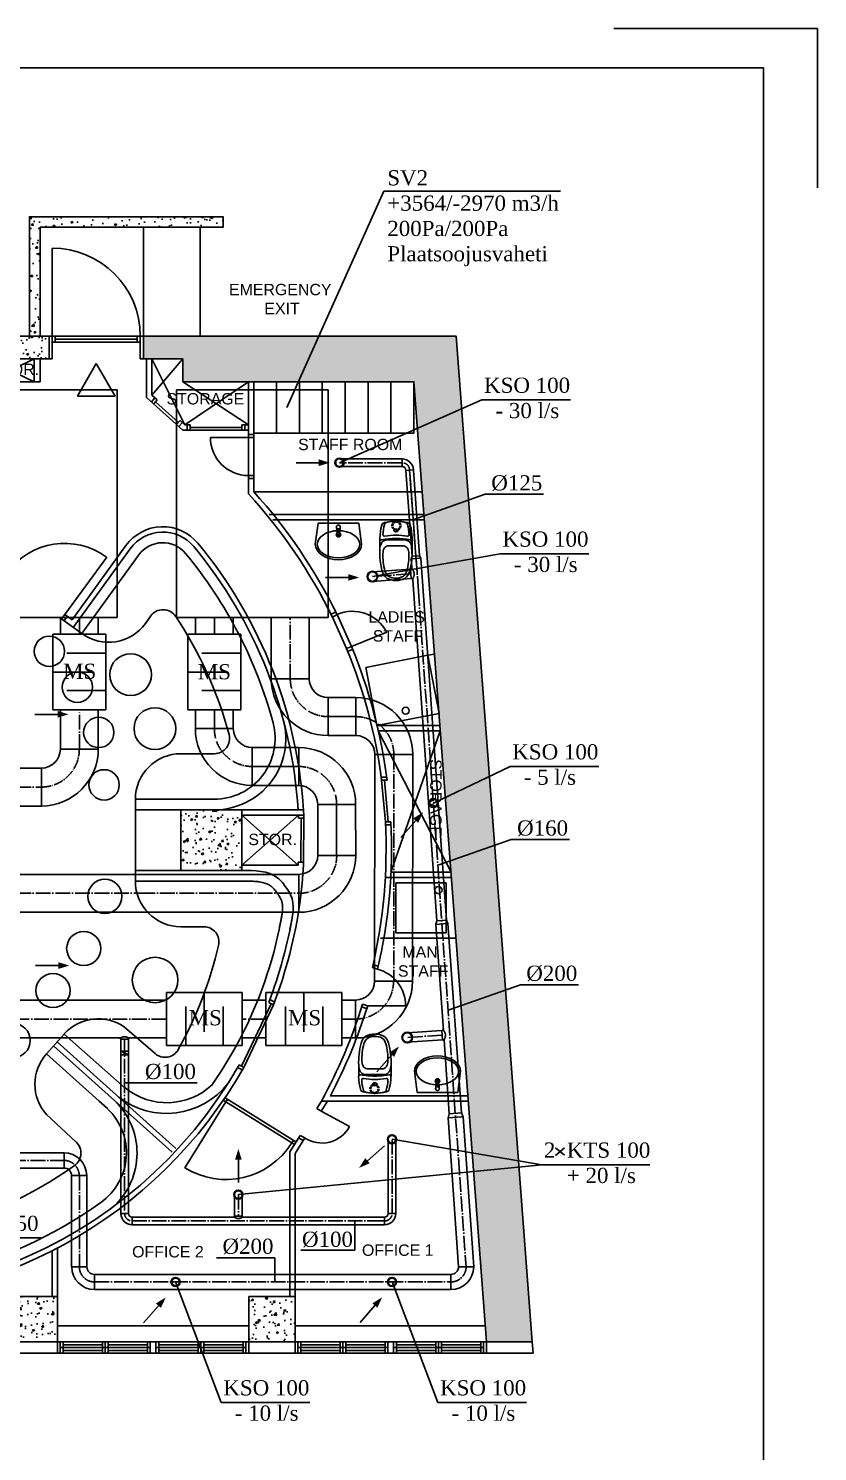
# Model space of a CAD drawing. Header units: millimetres. Extents: x 64632 to 106632, y -11124 to 18576.
# Drawn here: x 96240 to 106632, y -173 to 18576 of the extents above; entities that cross this region are included whole.
import ezdxf

# ---------------------------------------------------------------- set-up
doc = ezdxf.new("R2010")
doc.units = ezdxf.units.MM
doc.linetypes.add('CenterLine', pattern=[17.2, 13, -2, 0.2, -2])
doc.linetypes.add('DASHED', pattern=[0.75, 0.5, -0.25])
for name, color, linetype in [('0_RAAM', 250, 'Continuous'), ('Strelki', 7, 'Continuous'), ('Torud SP', 5, 'Continuous'), ('Trubi', 232, 'Continuous'), ('Trubi S', 5, 'Continuous'), ('Trubi V', 1, 'Continuous'), ('Xref', 7, 'Continuous')]:
    doc.layers.add(name, color=color, linetype=linetype)
doc.styles.add('ROMANS', font='arial.ttf')
pattern_1 = [(50, (-455829.67, -150920.86), (286.90407, -25.10085), [30, -330]), (355, (-455829.67, -150920.86), (-55.50053, 300.87685), [24, -264]), (100.4514, (-455805.76, -150922.95), (231.40375, 275.77582), [25.49608, -280.45684]), (46.1842, (-455829.67, -150840.86), (426.89642, -66.2076), [45, -495]), (96.6356, (-455794.1, -150846.37), (373.86508, 389.64715), [38.2441, -420.6852]), (351.1842, (-455829.67, -150840.86), (373.86478, 389.64744), [36, -396]), (21, (-455789.67, -150860.86), (238.76282, -161.04756), [30, -330]), (326, (-455789.67, -150860.86), (97.32613, 290.06002), [24, -264]), (71.4514, (-455769.77, -150874.28), (336.08905, 129.0122), [25.49608, -280.45684]), (37.5, (-455829.67, -150920.86), (4.863942, 133.157542), [0, -260.8, 0, -268, 0, -265]), (7.5, (-455829.67, -150920.86), (105.227815, 157.764685), [0, -152.8, 0, -254.8, 0, -101]), (327.5, (-455918.87, -150920.86), (213.528974, -9.021949), [0, -100, 0, -312, 0, -414]), (317.5, (-455958.87, -150920.86), (233.27447, 40.04199), [0, -130, 0, -207.2, 0, -294])]

# ---------------------------------------------------------------- blocks, each defined once
blk = doc.blocks.new('sralnik2')
at = {"color": 0}
for p, q in [((-219, -314), (-219, -163)), ((207, -163), (207, -314))]:
    blk.add_line(p, q, dxfattribs=at)
at = {"color": 0, "flags": 128}
for points in [[(174, -601, 0.077913), (207, -314, 0.123446), (186, -229, 0.063072), (174, -214, 0.195993), (105, -187), (-125, -187, 0.184737), (-186, -214, 0.066771), (-198, -231, 0.12098), (-219, -314, 0.077903), (-186, -601)], [(137, -595, 0.077913), (164, -365, 0.123446), (147, -297, 0.063072), (137, -285, 0.195993), (82, -264), (-102, -264, 0.184737), (-151, -285, 0.066771), (-161, -298, 0.12098), (-177, -365, 0.077903), (-151, -595)], [(-186, -601, 0.16314), (-123, -694, 0.121696), (-6, -721, 0.121058), (112, -694, 0.159044), (174, -601)], [(-151, -594, 0.16314), (-101, -669, 0.121696), (-7, -691, 0.121058), (87, -669, 0.159044), (137, -594)]]:
    blk.add_lwpolyline(points, format="xyb", dxfattribs=at)
at = {"color": 0, "linetype": 'DASHED', "ltscale": 50}
for radius in [60, 48]:
    blk.add_circle((0, 0), radius, dxfattribs=at)
at = {"color": 0}
for centre, radius, start, end in [((529, -185), 748, 165.1824, 178.1823), ((-148, -6), 48, 103.7116, 164.4337), ((422, -144), 601, 164.4337, 177.4071), ((-6, -589), 648, 90, 103.7116), ((-120, 7), 38.4, 103.7116, 164.4337), ((-6, -460), 518, 90, 103.7116), ((-6, -460), 518, 76.2884, 90), ((-6, -589), 648, 76.2884, 90), ((108, 7), 38.4, 15.5663, 76.2884), ((-434, -144), 601, 2.5929, 15.5663), ((136, -6), 48, 15.5663, 76.2884), ((-540, -185), 748, 1.8177, 14.8176), ((-197, -164), 22.3, 172.9155, 279.7348), ((-6, -1240), 1071, 90, 100.0591), ((-159, -118), 19.2, 177.4072, 280.0591), ((-6, -981), 857, 90, 100.0591), ((-6, -981), 857, 79.9409, 90), ((-6, -1240), 1071, 79.9409, 90), ((147, -118), 19.2, 259.9409, 2.5929), ((185, -164), 22.3, 260.2652, 7.0845)]:
    blk.add_arc(centre, radius, start, end, dxfattribs=at)
at = {"color": 0, "invisible_edges": 5}
for points in [[(-36, -61), (-6, -79), (-1, -79), (-35, -58)], [(-36, -61), (-7, -79), (-6, -79), (-36, -61)], [(-35, -64), (-12, -79), (-7, -79), (-36, -61)], [(-35, -57), (0, -79), (4, -78), (-34, -55)], [(-35, -58), (-1, -79), (0, -79), (-35, -57)], [(-35, -65), (-12, -79), (-12, -79), (-35, -64)], [(-34, -68), (-17, -78), (-12, -79), (-35, -65)], [(-34, -55), (4, -78), (6, -78), (-33, -54)], [(-33, -68), (-18, -78), (-17, -78), (-34, -68)], [(-33, -54), (6, -78), (10, -77), (-31, -51)], [(-31, -71), (-23, -76), (-18, -78), (-33, -68)], [(-31, -51), (10, -77), (11, -76), (-30, -51)], [(-31, -71), (-23, -76), (-23, -76), (-31, -71)], [(-27, -74), (-27, -74), (-23, -76), (-31, -71)], [(-30, -51), (11, -76), (15, -74), (-27, -49)], [(-27, -49), (15, -74), (15, -74), (-26, -48)], [(-26, -48), (15, -74), (18, -72), (-23, -46)], [(-23, -46), (18, -72), (19, -71), (-22, -46)], [(-22, -46), (19, -71), (21, -69), (-18, -45)], [(-18, -45), (21, -69), (22, -68), (-15, -44)], [(-15, -44), (22, -68), (23, -65), (-12, -44)], [(-12, -44), (23, -65), (24, -65), (-10, -44)], [(-10, -44), (24, -65), (24, -62), (-6, -43)], [(-6, -43), (24, -62), (24, -61), (-5, -43)], [(-5, -43), (24, -61), (24, -58), (0, -44)], [(0, -44), (24, -58), (24, -58), (1, -44)], [(1, -44), (24, -58), (22, -55), (6, -45)]]:
    blk.add_3dface(points, dxfattribs=at)

msp = doc.modelspace()

# ---------------------------------------------------------------- hatches: boundary and pattern name
at = {"layer": 'Strelki'}
for color, points in [(1, [(100064, 12899), (100064, 12811), (100209, 12854)]), (1, [(100451, 11387), (100451, 11299), (100596, 11342)]), (5, [(96623, 9584), (96623, 9496), (96768, 9539)]), (1, [(101307, 8168), (101373, 8110), (101437, 8248)]), (5, [(96632, 6274), (96632, 6185), (96778, 6229)]), (1, [(100990, 5084), (101056, 5026), (101120, 5164)]), (5, [(98960, 3670), (99048, 3670), (99005, 3816)]), (5, [(100734, 3625), (100676, 3692), (100595, 3564)]), (1, [(97918, 1778), (97984, 1720), (98048, 1857)]), (1, [(100769, 1779), (100835, 1721), (100899, 1859)])]:
    msp.add_hatch(color=color, dxfattribs=at).paths.add_polyline_path(points)
at = {"layer": 'Xref'}
h = msp.add_hatch(dxfattribs=at)
h.set_pattern_fill('AR-CONC', color=256, scale=40, style=0)
h.set_pattern_definition(pattern_1)
h.paths.add_polyline_path([(96393, 15956), (98803, 15956), (98803, 16096), (96253, 16096), (96253, 14521), (96393, 14521)])
h = msp.add_hatch(dxfattribs=at)
h.set_pattern_fill('AR-CONC', color=256, scale=40, style=0)
h.set_pattern_definition(pattern_1)
h.paths.add_polyline_path([(90051, 14521), (90051, 13921), (95693, 13921), (95693, 14221), (96513, 14221), (96513, 14521)])
h = msp.add_hatch(dxfattribs=at)
h.set_pattern_fill('AR-CONC', color=256, scale=40, style=0)
h.set_pattern_definition(pattern_1)
h.paths.add_polyline_path([(101317, 13921), (102272, 1271), (102873, 1271), (101873, 14521), (97753, 14521), (97753, 14221), (98273, 14221), (98273, 13921)])
h = msp.add_hatch(dxfattribs=at)
h.set_pattern_fill('AR-CONC', color=256, scale=40, style=0)
h.set_pattern_definition([(50, (-431114.98, -150920.86), (286.90407, -25.10085), [30, -330]), (355, (-431114.98, -150920.86), (-55.50053, 300.87685), [24, -264]), (100.4514, (-431091.07, -150922.95), (231.40375, 275.77582), [25.49608, -280.45684]), (46.1842, (-431114.98, -150840.86), (426.89642, -66.2076), [45, -495]), (96.6356, (-431079.4, -150846.37), (373.86508, 389.64715), [38.2441, -420.6852]), (351.1842, (-431115, -150840.86), (373.86478, 389.64744), [36, -396]), (21, (-431074.98, -150860.86), (238.76282, -161.04756), [30, -330]), (326, (-431074.98, -150860.86), (97.32613, 290.06002), [24, -264]), (71.4514, (-431055.08, -150874.28), (336.08905, 129.0122), [25.49608, -280.45684]), (37.5, (-431114.98, -150920.86), (4.863942, 133.157542), [0, -260.8, 0, -268, 0, -265]), (7.5, (-431114.98, -150920.86), (105.227815, 157.764685), [0, -152.8, 0, -254.8, 0, -101]), (327.5, (-431204.18, -150920.86), (213.528974, -9.021949), [0, -100, 0, -312, 0, -414]), (317.5, (-431244.18, -150920.86), (233.27447, 40.04199), [0, -130, 0, -207.2, 0, -294])])
h.paths.add_polyline_path([(98248, 8281), (98248, 7481), (99048, 7481), (99048, 8281)])
h = msp.add_hatch(dxfattribs=at)
h.set_pattern_fill('AR-CONC', color=256, scale=40, style=0)
h.set_pattern_definition(pattern_1)
h.paths.add_polyline_path([(96621, 1871), (96011, 1871), (96011, 1271), (96621, 1271)])
h = msp.add_hatch(dxfattribs=at)
h.set_pattern_fill('AR-CONC', color=256, scale=40, style=0)
h.set_pattern_definition(pattern_1)
h.paths.add_polyline_path([(99751, 1871), (99141, 1871), (99141, 1271), (99751, 1271)])

# ---------------------------------------------------------------- linework, layer by layer
at = {"layer": '0_RAAM', "color": 7, "ltscale": 3}
for q in [(67053, 18057), (105921, -10590)]:
    msp.add_line((105921, 18057), q, dxfattribs=at)
at = {"layer": 'Defpoints', "color": 1, "linetype": 'ByBlock', "ltscale": 40}
for q in [(103948, 18576), (106632, 16474)]:
    msp.add_line((106632, 18576), q, dxfattribs=at)
at = {"layer": 'Strelki', "color": 7}
for p, q in [((100920, 16433), (99644, 13584)), ((102212, 13681), (100336, 12854)), ((99766, 12854), (100064, 12854)), ((102256, 12438), (101304, 12104)), ((102454, 11655), (100770, 11354)), ((100153, 11342), (100451, 11342)), ((96325, 9539), (96623, 9539)), ((102584, 8851), (101573, 8370)), ((101145, 7915), (101341, 8139)), ((102597, 7891), (101645, 7557)), ((96334, 6229), (96632, 6229)), ((102718, 5977), (101766, 5643)), ((100828, 4830), (101024, 5054)), ((97695, 4683), (97506, 4683)), ((103000, 3605), (101029, 3941)), ((100930, 3854), (100705, 3658)), ((103181, 3826), (103299, 3731)), ((103181, 3729), (103301, 3826)), ((99004, 3373), (99004, 3670)), ((103000, 3605), (99004, 3211)), ((104166, 3605), (104423, 3605)), ((100540, 2480), (100540, 2864)), ((95707, 2640), (96266, 2640)), ((96266, 2640), (96402, 2640)), ((99825, 2480), (100540, 2480)), ((99485, 2380), (99485, 2061)), ((98778, 473), (98177, 2061)), ((101633, 473), (101029, 2061)), ((97756, 1524), (97952, 1748)), ((100607, 1525), (100803, 1749))]:
    msp.add_line(p, q, dxfattribs=at)
at = {"layer": 'Torud SP', "color": 7, "linetype": 'Continuous', "lineweight": -3}
for p, q in [((100920, 16433), (103249, 16433)), ((102212, 13681), (103379, 13681)), ((103024, 12438), (102256, 12438)), ((102454, 11655), (103620, 11655)), ((102584, 8851), (103751, 8851)), ((103365, 7891), (102597, 7891)), ((103486, 5977), (102718, 5977)), ((98463, 4683), (97695, 4683)), ((103000, 3605), (104166, 3605)), ((99485, 2380), (98717, 2380)), ((98778, 473), (99945, 473)), ((101633, 473), (102799, 473))]:
    msp.add_line(p, q, dxfattribs=at)
at = {"layer": 'Trubi', "color": 3, "linetype": 'Continuous', "ltscale": 70}
for p, q in [((95410, 13814), (97410, 13814)), ((97410, 13814), (97410, 10814)), ((98188, 10814), (98188, 13814)), ((98188, 13814), (100188, 13814)), ((100188, 13814), (100188, 10814)), ((97410, 10814), (95410, 10814)), ((100188, 10814), (98188, 10814))]:
    msp.add_line(p, q, dxfattribs=at)
at = {"layer": 'Trubi', "linetype": 'CenterLine', "lineweight": 30, "ltscale": 70}
msp.add_line((98938, 9352), (98438, 9352), dxfattribs=at)
at = {"layer": 'Trubi S', "lineweight": 30}
for p, q in [((99438, 10009), (99438, 10814)), ((99938, 10009), (99938, 10814)), ((100188, 9759), (100552, 9759)), ((100188, 9259), (100552, 9259)), ((100802, 9009), (100798, 6024)), ((101298, 6025), (101302, 9009)), ((98056, 5175), (98056, 5875)), ((98056, 5875), (99056, 5875)), ((98556, 5875), (98556, 5356)), ((99056, 5875), (99056, 5175)), ((99367, 5175), (99367, 5875)), ((99367, 5875), (100367, 5875)), ((99867, 5875), (99867, 5356)), ((100367, 5875), (100367, 5175)), ((92192, 5775), (98056, 5775)), ((98313, 5175), (98313, 5689)), ((98805, 5175), (98805, 5689)), ((99367, 5775), (99056, 5775)), ((99624, 5175), (99624, 5689)), ((100116, 5175), (100116, 5689)), ((100548, 5775), (100367, 5775)), ((93841, 5275), (97456, 5275)), ((97456, 5260), (97456, 2964)), ((97556, 5275), (97566, 5275)), ((97556, 5275), (98056, 5275)), ((97556, 2964), (97556, 5260)), ((99367, 5275), (99056, 5275)), ((100548, 5275), (100367, 5275)), ((97456, 5103), (97556, 5103)), ((97456, 5053), (97456, 5103)), ((97456, 5103), (97556, 5053)), ((97556, 5103), (97556, 5053)), ((99056, 5175), (98056, 5175)), ((100367, 5175), (99367, 5175)), ((97556, 5053), (97456, 5053)), ((100979, 2964), (100979, 3941)), ((101079, 2964), (101079, 3941)), ((98954, 3211), (98954, 2929)), ((99054, 3211), (99054, 2929)), ((97606, 2914), (98954, 2914)), ((100929, 2814), (97606, 2814)), ((98954, 2914), (98944, 2914)), ((99054, 2914), (100929, 2914))]:
    msp.add_line(p, q, dxfattribs=at)
at = {"layer": 'Trubi S', "linetype": 'CenterLine', "ltscale": 15}
for p, q in [((99688, 10009), (99688, 10814)), ((101052, 9009), (101052, 6025)), ((98056, 5525), (76255, 5525)), ((99367, 5525), (99056, 5525)), ((97506, 5260), (97506, 2964)), ((101029, 2964), (101029, 3941)), ((99004, 3211), (99004, 2929)), ((97606, 2864), (100904, 2864))]:
    msp.add_line(p, q, dxfattribs=at)
at = {"layer": 'Trubi S', "linetype": 'CenterLine', "lineweight": 30, "ltscale": 70}
for p, q in [((99938, 10009), (99438, 10009)), ((100188, 9759), (100188, 9259)), ((100552, 9259), (100552, 9759)), ((100802, 9009), (101302, 9009)), ((100798, 6025), (101298, 6025)), ((100548, 5775), (100548, 5275)), ((97456, 5275), (97436, 5275)), ((97456, 5260), (97556, 5260)), ((97557, 5274), (97572, 5274)), ((97556, 2964), (97456, 2964)), ((97606, 2914), (97606, 2814)), ((98954, 2914), (98939, 2914)), ((99054, 2929), (98954, 2929)), ((99054, 2914), (99074, 2914)), ((100929, 2914), (100929, 2814)), ((100979, 2964), (101079, 2964))]:
    msp.add_line(p, q, dxfattribs=at)
at = {"layer": 'Trubi S'}
for p, q in [((100188, 9509), (100552, 9509)), ((100367, 5525), (100548, 5525)), ((100904, 2864), (100929, 2864))]:
    msp.add_line(p, q, dxfattribs=at)
at = {"layer": 'Trubi S', "lineweight": 30}
for centre, radius in [((97506, 5078), 10.2), ((101029, 3941), 60), ((101029, 3941), 50), ((99004, 3211), 60), ((99004, 3211), 50)]:
    msp.add_circle(centre, radius, dxfattribs=at)
at = {"layer": 'Trubi S', "linetype": 'ByBlock', "lineweight": 30, "ltscale": 70}
for centre, radius, start, end in [((100188, 10009), 750, 180, 270), ((100188, 10009), 250, 180, 270), ((100552, 9009), 750, 0, 90), ((100552, 9009), 250, 0, 90), ((100548, 6025), 250, 270, 0), ((100548, 6025), 750, 270, 0), ((97606, 2964), 150, 180, 270), ((97606, 2964), 50, 180, 270), ((100929, 2964), 50, 270, 0), ((100929, 2964), 150, 270, 0)]:
    msp.add_arc(centre, radius, start, end, dxfattribs=at)
at = {"layer": 'Trubi S', "linetype": 'CenterLine', "ltscale": 10}
for centre, radius, start, end in [((100188, 10009), 500, 180, 270), ((100552, 9009), 500, 0, 90), ((100548, 6025), 500, 270, 0), ((97606, 2964), 100, 180, 270), ((100929, 2964), 100, 270, 0)]:
    msp.add_arc(centre, radius, start, end, dxfattribs=at)
at = {"layer": 'Trubi S', "linetype": 'CenterLine', "lineweight": 30, "ltscale": 70}
for centre, radius, start, end in [((97438, 5256), 18.9, 11.8172, 94.5265), ((97506, 5213), 79.3, 50.6826, 129.1071), ((97575, 5256), 18.9, 97.2864, 168.3453), ((98935, 2933), 18.9, 277.2864, 348.3453), ((99004, 2976), 79.3, 230.6826, 309.1071), ((99072, 2933), 18.9, 191.8172, 274.5265)]:
    msp.add_arc(centre, radius, start, end, dxfattribs=at)
at = {"layer": 'Trubi V', "lineweight": 30}
for p, q in [((101160, 12904), (100336, 12904)), ((101160, 12804), (100336, 12804)), ((101210, 12754), (101260, 12757)), ((101210, 12750), (101292, 11622)), ((101260, 12757), (101310, 12761)), ((101310, 12757), (101392, 11629)), ((101292, 11622), (101392, 11629)), ((101407, 11596), (101392, 11629)), ((100770, 11416), (101273, 11453)), ((101282, 11587), (101292, 11622)), ((101282, 11587), (101395, 11595)), ((101282, 11587), (101290, 11479)), ((101395, 11595), (101407, 11596)), ((101407, 11596), (101746, 6826)), ((100770, 11291), (101282, 11329)), ((101619, 6817), (101302, 11312)), ((96660, 10597), (96660, 10814)), ((97160, 10597), (97160, 10814)), ((98438, 10597), (98438, 10814)), ((98938, 10597), (98938, 10814)), ((96560, 9597), (96560, 10597)), ((96560, 10597), (97260, 10597)), ((97260, 10597), (97260, 9597)), ((98338, 9597), (98338, 10597)), ((98338, 10597), (99038, 10597)), ((99038, 10597), (99038, 9597)), ((97260, 10346), (96746, 10346)), ((99038, 10346), (98523, 10346)), ((96560, 10097), (97079, 10097)), ((98338, 10097), (98857, 10097)), ((97260, 9854), (96746, 9854)), ((99038, 9854), (98523, 9854)), ((97260, 9597), (96560, 9597)), ((96660, 9081), (96660, 9597)), ((97160, 9081), (97160, 9597)), ((99038, 9597), (98338, 9597)), ((98438, 9352), (98438, 9597)), ((98938, 9352), (98938, 9597)), ((99188, 9102), (99799, 9102)), ((96079, 8831), (96410, 8831)), ((99188, 8602), (99799, 8602)), ((96410, 8331), (96079, 8331)), ((100050, 7681), (100049, 8352)), ((100550, 7681), (100549, 8352)), ((96079, 7431), (99800, 7431)), ((99800, 6931), (96079, 6931)), ((101606, 6772), (101619, 6817)), ((101606, 6772), (101750, 6783)), ((101606, 6772), (101704, 5377)), ((101619, 6817), (101746, 6826)), ((101765, 6784), (101746, 6826)), ((101750, 6783), (101765, 6784)), ((101941, 4290), (101765, 6784)), ((101229, 5343), (101686, 5375)), ((101229, 5218), (101695, 5251)), ((101713, 5252), (101782, 4278)), ((101766, 4222), (101782, 4278)), ((101766, 4222), (101945, 4235)), ((101904, 2261), (101766, 4222)), ((101782, 4278), (101941, 4290)), ((101965, 4237), (101941, 4290)), ((101945, 4235), (101965, 4237)), ((102104, 2261), (101965, 4237)), ((89818, 3762), (96708, 3762)), ((96708, 3562), (91085, 3562)), ((96808, 3462), (96808, 2267)), ((97008, 3462), (97008, 2267)), ((96808, 2267), (96810, 2261)), ((97008, 2267), (97010, 2261)), ((101804, 2161), (97110, 2161)), ((101804, 1961), (97110, 1961))]:
    msp.add_line(p, q, dxfattribs=at)
at = {"layer": 'Trubi V', "linetype": 'CenterLine', "ltscale": 15}
for p, q in [((101160, 12854), (100336, 12854)), ((101376, 11163), (101260, 12754)), ((101260, 12754), (101359, 11397)), ((101278, 11391), (100770, 11354)), ((101376, 11163), (102004, 2261)), ((96910, 10597), (96910, 10814)), ((96910, 9081), (96910, 9597)), ((96079, 8581), (96410, 8581)), ((96079, 7181), (97713, 7181)), ((97713, 7181), (99800, 7181)), ((101690, 5313), (101229, 5281)), ((89818, 3662), (96712, 3662)), ((96910, 3462), (96910, 2261)), ((97110, 2061), (101804, 2061))]:
    msp.add_line(p, q, dxfattribs=at)
at = {"layer": 'Trubi V', "linetype": 'CenterLine', "lineweight": 30, "ltscale": 70}
for p, q in [((101160, 12804), (101160, 12904)), ((101273, 11453), (101282, 11328)), ((101292, 11454), (101290, 11479)), ((101301, 11329), (101303, 11305)), ((96660, 9081), (97160, 9081)), ((99188, 9102), (99188, 8602)), ((99799, 8602), (99799, 9102)), ((96410, 8831), (96410, 8331)), ((100049, 8352), (100549, 8352)), ((100050, 7681), (100550, 7681)), ((99800, 7431), (99800, 6931)), ((101686, 5375), (101695, 5251)), ((101704, 5377), (101703, 5402)), ((101713, 5252), (101715, 5227)), ((96708, 3562), (96708, 3762)), ((96808, 3462), (97008, 3462)), ((97010, 2261), (96810, 2261)), ((101904, 2261), (102104, 2261)), ((97110, 2161), (97110, 1961)), ((101804, 2161), (101804, 1961))]:
    msp.add_line(p, q, dxfattribs=at)
at = {"layer": 'Trubi V'}
for p, q in [((101260, 12757), (101259, 12768)), ((98688, 10597), (98688, 10814)), ((98688, 9352), (98688, 9597)), ((99188, 8852), (99799, 8852)), ((100299, 8352), (100299, 7681))]:
    msp.add_line(p, q, dxfattribs=at)
at = {"layer": 'Trubi V', "lineweight": 30}
for centre, radius in [((100336, 12854), 60), ((100336, 12854), 50), ((100770, 11354), 70), ((100770, 11354), 62.5), ((101573, 8370), 60), ((101573, 8370), 50), ((101229, 5281), 70), ((101229, 5281), 62.5), ((98177, 2061), 60), ((98177, 2061), 50), ((101029, 2061), 60), ((101029, 2061), 50)]:
    msp.add_circle(centre, radius, dxfattribs=at)
at = {"layer": 'Trubi V', "linetype": 'ByBlock', "lineweight": 30, "ltscale": 70}
for centre, radius, start, end in [((101160, 12754), 150, 2.7612, 90), ((101160, 12754), 50, 0, 90), ((99188, 9352), 750, 180, 270), ((99188, 9352), 250, 180, 270), ((96410, 9081), 250, 270, 0), ((96410, 9081), 750, 270, 0), ((99799, 8352), 750, 0, 90), ((99799, 8352), 250, 0, 90), ((99800, 7681), 250, 270, 0), ((99800, 7681), 750, 270, 0), ((96708, 3462), 300, 0, 90), ((96708, 3462), 100, 0, 90), ((97110, 2261), 300, 180, 270), ((97110, 2261), 100, 180, 270), ((101804, 2261), 100, 270, 0), ((101804, 2261), 300, 270, 0)]:
    msp.add_arc(centre, radius, start, end, dxfattribs=at)
at = {"layer": 'Trubi V', "linetype": 'CenterLine', "ltscale": 10}
for centre, radius, start, end in [((101160, 12754), 100, 2.0873, 90), ((99188, 9352), 500, 180, 270), ((96410, 9081), 500, 270, 0), ((99799, 8352), 500, 0, 90), ((99800, 7681), 500, 270, 0), ((96708, 3462), 200, 0, 90), ((97110, 2261), 200, 180, 270), ((101804, 2261), 200, 270, 0)]:
    msp.add_arc(centre, radius, start, end, dxfattribs=at)
at = {"layer": 'Trubi V', "linetype": 'CenterLine', "lineweight": 30, "ltscale": 70}
for centre, radius, start, end in [((101267, 11476), 23.6, 286.0199, 8.7292), ((101220, 11386), 99.2, 324.8853, 43.3098), ((101279, 11305), 23.6, 359.8388, 82.548), ((101679, 5398), 23.6, 286.0199, 8.7292), ((101692, 5227), 23.6, 359.8388, 82.548), ((101632, 5309), 99.2, 324.8853, 43.3098)]:
    msp.add_arc(centre, radius, start, end, dxfattribs=at)
at = {"layer": 'Xref'}
for p, q in [((96253, 14521), (96253, 16096)), ((96253, 16096), (98803, 16096)), ((96393, 14521), (96393, 15956)), ((98803, 15956), (96393, 15956)), ((97753, 15956), (97753, 14221)), ((98503, 15956), (98503, 14521)), ((98803, 16096), (98803, 15956)), ((96553, 14521), (96553, 15681)), ((90051, 14521), (96593, 14521)), ((96513, 14521), (96513, 14221)), ((96553, 14521), (96553, 14221)), ((96673, 14441), (96553, 14441)), ((96593, 14521), (96673, 14521)), ((96593, 14521), (96593, 14481)), ((96593, 14481), (96593, 14441)), ((96593, 14481), (97673, 14481)), ((96673, 14521), (97593, 14521)), ((96673, 14441), (97593, 14441)), ((97673, 14521), (97593, 14521)), ((97593, 14441), (97713, 14441)), ((97673, 14521), (101873, 14521)), ((97673, 14521), (97673, 14481)), ((97673, 14481), (97673, 14441)), ((97713, 14521), (97713, 14221)), ((102873, 1271), (101873, 14521)), ((95693, 14221), (96313, 13921)), ((95693, 13921), (96313, 14221)), ((95693, 14221), (96513, 14221)), ((96313, 13921), (96313, 14221)), ((96393, 14221), (96393, 13921)), ((96513, 14221), (96553, 14221)), ((96884, 13731), (97133, 14162)), ((97382, 13731), (97133, 14162)), ((97713, 14221), (98273, 14221)), ((97713, 14221), (98273, 14221)), ((97794, 14221), (97864, 14221)), ((97794, 13713), (97794, 14221)), ((97864, 14221), (97864, 13745)), ((97864, 13745), (98273, 14221)), ((97864, 14221), (98300, 13355)), ((98273, 14221), (98273, 13921)), ((95693, 13921), (96393, 13921)), ((96393, 13921), (96313, 13921)), ((101317, 13921), (98273, 13921)), ((98273, 13921), (99137, 13355)), ((99137, 13921), (98300, 13355)), ((99137, 13921), (99137, 12445)), ((99207, 13921), (99207, 12472)), ((99508, 13921), (99508, 13245)), ((99809, 13921), (99809, 13245)), ((100110, 13921), (100110, 13245)), ((100411, 13921), (100411, 13245)), ((100712, 13921), (100712, 13245)), ((101013, 13921), (101013, 13245)), ((102272, 1271), (101317, 13921)), ((101317, 13921), (101317, 13245)), ((96884, 13731), (97382, 13731)), ((98273, 13285), (97794, 13713)), ((97905, 13708), (97859, 13656)), ((97935, 13681), (97864, 13745)), ((97935, 13681), (97889, 13629)), ((97912, 13655), (98214, 13385)), ((98238, 13411), (98191, 13359)), ((98268, 13384), (98221, 13332)), ((98300, 13355), (98238, 13411)), ((98370, 13355), (98300, 13355)), ((98330, 13355), (98330, 13285)), ((98370, 13355), (98370, 13285)), ((98370, 13320), (99050, 13320)), ((99137, 13355), (99050, 13355)), ((99050, 13355), (99050, 13285)), ((99090, 13355), (99090, 13285)), ((99137, 13285), (98273, 13285)), ((99137, 13185), (98637, 13185)), ((99207, 13225), (99137, 13225)), ((99137, 13185), (99207, 13185)), ((99207, 13245), (101317, 13245)), ((99137, 12572), (99137, 13072)), ((99207, 12685), (99137, 12685)), ((99137, 12645), (99207, 12645)), ((99207, 12532), (99207, 12602)), ((99207, 12532), (99207, 12572)), ((99207, 12472), (101426, 12472)), ((101449, 12171), (99412, 12172)), ((101454, 12101), (99458, 12101)), ((96814, 10783), (97523, 11762)), ((96829, 10685), (97580, 11721)), ((96943, 10603), (97693, 11639)), ((96717, 10854), (97270, 11610)), ((100220, 10853), (100282, 10886)), ((96717, 10853), (96676, 10797)), ((96708, 10773), (96676, 10797)), ((96749, 10830), (96708, 10773)), ((96708, 10773), (96943, 10603)), ((96717, 10854), (96814, 10783)), ((96717, 10853), (96717, 10854)), ((96749, 10830), (96717, 10853)), ((97781, 10737), (97851, 10835)), ((100244, 10820), (100305, 10853)), ((100429, 10407), (100244, 10820)), ((100494, 10434), (100305, 10853)), ((100494, 10434), (100958, 10621)), ((100429, 10407), (100494, 10434)), ((100429, 10407), (100494, 10434)), ((100440, 10368), (100505, 10394)), ((100681, 10158), (101498, 10317)), ((101498, 10317), (101588, 10334)), ((101647, 9550), (101498, 10317)), ((100681, 10158), (100830, 9391)), ((100830, 9391), (101647, 9550)), ((101664, 9391), (100830, 9391)), ((101664, 9321), (100846, 9321)), ((101805, 7461), (100846, 9321)), ((101014, 7461), (101664, 9321)), ((98248, 9021), (98689, 9021)), ((100952, 8711), (100881, 8711)), ((100962, 8672), (100891, 8672)), ((100891, 8672), (100941, 8125)), ((100927, 8672), (100976, 8124)), ((97648, 8281), (97648, 8421)), ((97648, 8421), (98689, 8421)), ((97648, 8421), (98248, 8421)), ((97648, 7481), (97648, 8281)), ((98248, 8281), (97648, 8281)), ((98248, 8281), (99048, 8281)), ((98248, 7481), (98248, 8281)), ((99048, 7481), (99048, 8281)), ((99048, 8281), (99048, 7481)), ((99048, 8281), (99862, 8281)), ((99048, 8211), (99866, 8211)), ((99048, 8211), (99793, 7551)), ((99048, 7551), (99796, 8211)), ((99796, 8211), (99795, 8172)), ((99866, 8171), (99795, 8172)), ((99828, 7591), (99831, 8171)), ((99866, 8211), (99863, 7551)), ((99866, 8211), (99866, 8171)), ((100938, 8085), (101008, 8083)), ((100941, 8125), (101012, 8123)), ((99048, 7481), (99048, 7551)), ((99048, 7551), (99793, 7551)), ((99793, 7592), (99793, 7551)), ((99863, 7591), (99793, 7592)), ((99863, 7551), (99863, 7591)), ((98248, 7481), (97648, 7481)), ((97648, 7481), (98248, 7481)), ((97648, 7481), (97648, 7341)), ((97648, 7341), (99055, 7341)), ((99048, 7481), (98248, 7481)), ((99048, 7481), (99048, 7481)), ((101810, 7391), (100946, 7391)), ((101810, 7391), (101010, 7391)), ((101805, 7461), (101013, 7461)), ((101080, 7321), (101080, 7321)), ((101080, 7321), (101740, 7321)), ((101080, 7321), (101080, 6661)), ((101810, 7391), (101740, 7391)), ((101740, 6661), (101740, 7321)), ((98248, 6741), (98549, 6741)), ((100875, 6591), (101870, 6591)), ((101080, 6661), (101740, 6661)), ((100771, 6203), (100838, 6182)), ((100774, 6244), (100842, 6223)), ((99435, 5727), (99045, 4904)), ((99076, 4888), (99466, 5711)), ((99404, 5744), (99466, 5711)), ((99418, 5782), (99475, 5751)), ((100624, 5684), (100692, 5662)), ((100640, 5721), (100707, 5700)), ((100707, 5700), (101207, 5700)), ((96477, 5066), (96711, 5327)), ((97514, 4615), (96711, 5327)), ((97907, 5069), (97506, 5416)), ((97171, 4444), (96477, 5066)), ((98134, 3769), (96570, 5171)), ((98181, 3821), (96617, 5223)), ((98995, 4886), (99054, 4855)), ((99015, 4920), (99077, 4888)), ((102027, 4511), (100215, 4511)), ((97283, 4344), (97171, 4444)), ((97304, 4325), (97304, 4325)), ((98839, 4434), (98298, 3566)), ((98805, 4455), (98829, 4488)), ((99742, 3871), (98805, 4455)), ((99763, 3905), (98829, 4488)), ((98839, 4434), (98863, 4467)), ((98839, 4434), (98861, 4465)), ((98839, 4434), (98861, 4465)), ((100036, 4346), (100098, 4441)), ((100036, 4346), (100104, 4308)), ((100097, 4312), (100177, 4441)), ((102033, 4441), (100098, 4441)), ((96866, 3906), (96477, 4266)), ((100469, 4108), (100104, 4308)), ((99682, 3776), (99817, 3992)), ((99751, 3752), (99879, 3958)), ((99796, 3958), (99857, 3924)), ((99817, 3992), (99879, 3958)), ((99682, 1871), (99682, 3776)), ((99708, 3892), (99729, 3926)), ((99751, 1871), (99751, 3752)), ((96551, 1871), (96551, 2473)), ((96621, 1871), (96621, 2509)), ((96011, 1871), (96621, 1871)), ((96621, 1871), (96551, 1871)), ((96621, 1121), (96621, 1871)), ((99141, 1271), (99141, 1871)), ((99141, 1871), (99751, 1871)), ((99751, 1121), (99751, 1871)), ((96621, 1121), (96621, 1646)), ((96621, 1646), (96621, 1621)), ((99751, 1121), (99751, 1646)), ((99751, 1646), (99751, 1621)), ((96621, 1481), (99141, 1481)), ((99751, 1481), (102256, 1481)), ((96621, 1271), (96659, 1271)), ((96659, 1271), (96659, 1121)), ((96659, 1271), (96696, 1271)), ((96659, 1196), (97844, 1196)), ((96696, 1271), (96696, 1234)), ((96696, 1271), (97919, 1271)), ((96696, 1234), (96696, 1196)), ((96696, 1234), (97214, 1234)), ((96696, 1196), (96696, 1159)), ((96696, 1159), (96696, 1121)), ((96696, 1159), (97214, 1159)), ((97214, 1271), (97214, 1121)), ((97251, 1121), (97251, 1271)), ((97251, 1271), (97289, 1271)), ((97289, 1271), (97289, 1121)), ((97289, 1234), (97806, 1234)), ((97289, 1159), (97806, 1159)), ((97806, 1121), (97806, 1271)), ((97844, 1121), (97844, 1271)), ((97844, 1234), (97844, 1234)), ((97919, 1121), (97919, 1271)), ((99141, 1271), (97919, 1271)), ((99141, 1271), (97919, 1271)), ((97919, 1271), (97919, 1121)), ((99103, 1196), (97919, 1196)), ((97919, 1159), (97919, 1159)), ((97956, 1271), (97956, 1121)), ((98474, 1234), (97956, 1234)), ((98474, 1159), (97956, 1159)), ((98474, 1121), (98474, 1271)), ((98511, 1271), (98511, 1121)), ((98549, 1121), (98549, 1271)), ((99066, 1234), (98549, 1234)), ((99066, 1159), (98549, 1159)), ((99066, 1234), (99066, 1271)), ((99066, 1196), (99066, 1234)), ((99066, 1159), (99066, 1196)), ((99066, 1121), (99066, 1159)), ((99103, 1121), (99103, 1271)), ((99141, 1271), (99141, 1121)), ((99751, 1271), (99789, 1271)), ((99789, 1271), (99789, 1121)), ((99789, 1271), (99826, 1271)), ((99789, 1196), (100974, 1196)), ((99826, 1271), (99826, 1234)), ((99826, 1271), (101049, 1271)), ((99826, 1234), (99826, 1196)), ((99826, 1234), (100344, 1234)), ((99826, 1196), (99826, 1159)), ((99826, 1159), (99826, 1121)), ((99826, 1159), (100344, 1159)), ((100344, 1271), (100344, 1121)), ((100381, 1121), (100381, 1271)), ((100381, 1271), (100419, 1271)), ((100419, 1271), (100419, 1121)), ((100419, 1234), (100936, 1234)), ((100419, 1159), (100936, 1159)), ((100936, 1121), (100936, 1271)), ((100974, 1121), (100974, 1271)), ((100974, 1234), (100974, 1234)), ((101049, 1121), (101049, 1271)), ((102271, 1271), (101049, 1271)), ((102271, 1271), (101049, 1271)), ((101049, 1271), (101049, 1121)), ((102233, 1196), (101049, 1196)), ((101049, 1159), (101049, 1159)), ((101086, 1271), (101086, 1121)), ((101604, 1234), (101086, 1234)), ((101604, 1159), (101086, 1159)), ((101604, 1121), (101604, 1271)), ((101641, 1271), (101641, 1121)), ((101679, 1121), (101679, 1271)), ((102196, 1234), (101679, 1234)), ((102196, 1159), (101679, 1159)), ((102196, 1234), (102196, 1271)), ((102196, 1196), (102196, 1234)), ((102196, 1159), (102196, 1196)), ((102196, 1121), (102196, 1159)), ((102233, 1121), (102233, 1271)), ((102271, 1271), (102271, 1121)), ((102272, 1271), (102272, 1121)), ((102272, 1271), (102873, 1271)), ((102885, 1121), (102873, 1271)), ((93491, 1121), (96621, 1121)), ((96621, 1121), (99141, 1121)), ((96621, 1121), (99141, 1121)), ((96621, 1121), (99751, 1121)), ((98511, 1121), (98474, 1121)), ((99103, 1121), (99066, 1121)), ((99141, 1121), (99103, 1121)), ((99751, 1121), (102271, 1121)), ((99751, 1121), (102271, 1121)), ((101641, 1121), (101604, 1121)), ((102233, 1121), (102196, 1121)), ((102271, 1121), (102233, 1121)), ((102272, 1121), (102885, 1121))]:
    msp.add_line(p, q, dxfattribs=at)
at = {"layer": 'Xref', "flags": 128}
for points in [[(96253, 14521), (96393, 14521), (96393, 15956), (98803, 15956), (98803, 16096), (96253, 16096), (96253, 14521)], [(97753, 14521), (101873, 14521), (102873, 1271), (102272, 1271), (101317, 13921), (98273, 13921), (98273, 14221), (97753, 14221), (97753, 14521)]]:
    msp.add_lwpolyline(points, close=True, dxfattribs=at)
for points in [[(90051, 14521), (90051, 13921), (95693, 13921), (95693, 14221), (96513, 14221), (96513, 14521), (90051, 14521), (90051, 13921)], [(98248, 8281), (99048, 8281), (99048, 7481), (98248, 7481), (98248, 8281)], [(96011, 1871), (96621, 1871), (96621, 1271), (96011, 1271), (96011, 1871)], [(99141, 1871), (99751, 1871), (99751, 1271), (99141, 1271), (99141, 1871)]]:
    msp.add_lwpolyline(points, dxfattribs=at)
at = {"layer": 'Xref', "color": 0, "linetype": 'Continuous', "flags": 128}
for points in [[(100589, 12060), (100628, 11781), (100622, 11741), (100605, 11703), (100576, 11668), (100538, 11637), (100492, 11612), (100439, 11593), (100382, 11581), (100323, 11577), (100263, 11581), (100206, 11593), (100153, 11612), (100107, 11637), (100069, 11668), (100041, 11703), (100024, 11741), (100018, 11781), (100057, 12060)], [(100342, 12025), (100344, 12021), (100346, 12017), (100347, 12013), (100348, 12009), (100347, 12004), (100346, 12000), (100346, 12000), (100346, 12000), (100346, 12005), (100347, 12006), (100347, 12007), (100347, 12008), (100347, 12008), (100347, 12009), (100347, 12010), (100347, 12008), (100347, 12011), (100347, 12010), (100347, 12011), (100347, 12012), (100346, 12013), (100346, 12016), (100345, 12017), (100344, 12020), (100344, 12021), (100342, 12024), (100344, 12020), (100346, 12016), (100347, 12012), (100347, 12008), (100347, 12007), (100344, 11967), (100343, 11963), (100342, 11960), (100340, 11957), (100340, 11957), (100334, 11904), (100333, 11902), (100333, 11901), (100332, 11899), (100330, 11897), (100329, 11896), (100327, 11895), (100325, 11895), (100323, 11895), (100321, 11895), (100319, 11895), (100317, 11896), (100315, 11897), (100314, 11899), (100313, 11901), (100312, 11902), (100312, 11904), (100305, 11957), (100305, 11957), (100308, 11954), (100311, 11951), (100314, 11950), (100311, 11951), (100308, 11954), (100305, 11957), (100304, 11960), (100302, 11963), (100302, 11967), (100299, 12007), (100299, 12006), (100299, 12005), (100299, 12000), (100299, 12000), (100299, 12000), (100298, 12004), (100298, 12009), (100298, 12013), (100299, 12017), (100301, 12021), (100304, 12025), (100307, 12028), (100310, 12030), (100314, 12032), (100318, 12033), (100323, 12034), (100327, 12033), (100331, 12032), (100335, 12030), (100339, 12028)], [(100299, 12007), (100299, 12008), (100299, 12012), (100300, 12016), (100301, 12020), (100304, 12024), (100307, 12027), (100310, 12030), (100314, 12032), (100311, 12030), (100310, 12030), (100307, 12027), (100307, 12027), (100304, 12024), (100304, 12024), (100302, 12021), (100301, 12020), (100300, 12017), (100300, 12016), (100299, 12013), (100299, 12012), (100299, 12011), (100299, 12010), (100299, 12008), (100299, 12011), (100299, 12010), (100299, 12009), (100299, 12008), (100299, 12008)], [(100299, 12008), (100302, 11968)], [(100314, 12032), (100318, 12033), (100323, 12033), (100327, 12033), (100331, 12032), (100331, 12032), (100327, 12033), (100327, 12033), (100323, 12033), (100319, 12033), (100318, 12033), (100314, 12032)], [(100331, 12032), (100335, 12030), (100335, 12030)], [(100335, 12030), (100339, 12027), (100338, 12027)], [(100339, 12027), (100342, 12024), (100341, 12024)], [(100344, 11968), (100347, 12008)], [(100323, 11959), (100268, 11955), (100216, 11945), (100167, 11929), (100125, 11906), (100090, 11879), (100064, 11849), (100049, 11815), (100044, 11781), (100049, 11746), (100064, 11713), (100090, 11682), (100125, 11655), (100167, 11633), (100216, 11616), (100268, 11606), (100323, 11603), (100377, 11606), (100430, 11616), (100478, 11633), (100520, 11655), (100555, 11682), (100581, 11713), (100597, 11746), (100602, 11781), (100597, 11815), (100581, 11849), (100555, 11879), (100520, 11906), (100478, 11929), (100430, 11945), (100377, 11955)], [(100302, 11968), (100302, 11964), (100304, 11960), (100305, 11957), (100308, 11954), (100311, 11952), (100308, 11954), (100305, 11957), (100304, 11960), (100302, 11964)], [(100309, 11983), (100309, 11984), (100309, 11969), (100309, 11967), (100310, 11964), (100311, 11962), (100312, 11960), (100314, 11959), (100312, 11960), (100311, 11962), (100310, 11964), (100309, 11967), (100309, 11969)], [(100336, 11984), (100309, 11984)], [(100336, 11983), (100309, 11983)], [(100311, 11952), (100314, 11950)], [(100314, 11959), (100316, 11957), (100318, 11956), (100320, 11956), (100323, 11956), (100325, 11956), (100327, 11956), (100330, 11957), (100332, 11959), (100330, 11957), (100327, 11956), (100325, 11956), (100323, 11956), (100320, 11956), (100318, 11956), (100316, 11957)], [(100314, 11950), (100317, 11949)], [(100317, 11948), (100314, 11950)], [(100332, 11950), (100328, 11948), (100325, 11948), (100321, 11948), (100317, 11948), (100321, 11948), (100325, 11948), (100328, 11948)], [(100317, 11949), (100321, 11948), (100325, 11948), (100328, 11949), (100332, 11950), (100328, 11949), (100325, 11948), (100321, 11948)], [(100332, 11959), (100333, 11960)], [(100332, 11950), (100335, 11952)], [(100335, 11951), (100332, 11950)], [(100336, 11969), (100336, 11967), (100336, 11964), (100335, 11962), (100333, 11960), (100335, 11962), (100336, 11964), (100336, 11967), (100336, 11969), (100336, 11984), (100336, 11983)], [(100338, 11954), (100335, 11951)], [(100335, 11952), (100338, 11954)], [(100340, 11957), (100338, 11954)], [(100338, 11954), (100340, 11957)], [(100340, 11957), (100342, 11960), (100343, 11964), (100344, 11968), (100343, 11964), (100342, 11960)]]:
    msp.add_lwpolyline(points, close=True, dxfattribs=at)
for points in [[(100057, 12060), (100057, 12060)], [(100589, 12060), (100589, 12060)], [(101361, 4557), (101361, 4557)], [(101893, 4557), (101892, 4557)]]:
    msp.add_lwpolyline(points, dxfattribs=at)
at = {"layer": 'Xref', "color": 0, "flags": 128}
for points in [[(101361, 4556), (101322, 4836), (101327, 4875), (101345, 4913), (101373, 4948), (101411, 4979), (101457, 5005), (101510, 5023), (101567, 5035), (101627, 5039), (101686, 5035), (101743, 5023), (101796, 5005), (101842, 4979), (101880, 4948), (101908, 4913), (101926, 4875), (101931, 4836), (101893, 4556)], [(101627, 4658), (101681, 4661), (101734, 4671), (101782, 4688), (101824, 4710), (101859, 4737), (101885, 4767), (101901, 4801), (101906, 4836), (101901, 4870), (101885, 4904), (101859, 4934), (101824, 4961), (101782, 4983), (101734, 5000), (101681, 5010), (101627, 5013), (101572, 5010), (101520, 5000), (101471, 4983), (101429, 4961), (101394, 4934), (101368, 4904), (101352, 4870), (101347, 4836), (101352, 4801), (101368, 4767), (101394, 4737), (101429, 4710), (101471, 4688), (101520, 4671), (101572, 4661)], [(101607, 4591), (101605, 4595), (101603, 4599), (101602, 4603), (101602, 4607), (101602, 4612), (101603, 4616), (101603, 4616), (101603, 4616), (101603, 4612), (101603, 4610), (101603, 4609), (101603, 4608), (101603, 4608), (101603, 4607), (101603, 4606), (101603, 4608), (101603, 4605), (101603, 4606), (101603, 4605), (101603, 4604), (101603, 4603), (101604, 4600), (101604, 4599), (101605, 4596), (101606, 4595), (101608, 4592), (101605, 4596), (101604, 4600), (101603, 4604), (101603, 4608), (101603, 4609), (101606, 4649), (101606, 4653), (101607, 4656), (101609, 4660), (101609, 4659), (101615, 4712), (101616, 4714), (101617, 4716), (101618, 4717), (101619, 4719), (101621, 4720), (101623, 4721), (101625, 4721), (101627, 4722), (101629, 4721), (101631, 4721), (101632, 4720), (101634, 4719), (101635, 4717), (101636, 4716), (101637, 4714), (101638, 4712), (101644, 4659), (101644, 4660), (101642, 4662), (101639, 4665), (101636, 4667), (101639, 4665), (101642, 4662), (101644, 4660), (101646, 4656), (101647, 4653), (101648, 4649), (101650, 4609), (101650, 4610), (101650, 4612), (101650, 4616), (101650, 4616), (101650, 4616), (101651, 4612), (101652, 4607), (101651, 4603), (101650, 4599), (101648, 4595), (101646, 4591), (101643, 4588), (101639, 4586), (101635, 4584), (101631, 4583), (101627, 4582), (101622, 4583), (101618, 4584), (101614, 4586), (101611, 4588)], [(101606, 4649), (101603, 4608)], [(101609, 4659), (101607, 4656), (101606, 4652), (101606, 4649), (101606, 4652), (101607, 4656)], [(101611, 4589), (101608, 4592), (101608, 4592)], [(101609, 4660), (101612, 4662)], [(101612, 4662), (101609, 4659)], [(101614, 4587), (101611, 4589), (101611, 4589)], [(101612, 4662), (101614, 4665)], [(101614, 4664), (101612, 4662)], [(101613, 4647), (101613, 4650), (101614, 4652), (101615, 4654), (101616, 4656), (101615, 4654), (101614, 4652), (101613, 4650), (101613, 4647), (101613, 4632), (101613, 4633)], [(101613, 4633), (101640, 4633)], [(101613, 4632), (101640, 4632)], [(101614, 4665), (101618, 4667)], [(101618, 4666), (101614, 4664)], [(101618, 4585), (101614, 4587), (101614, 4586)], [(101618, 4657), (101616, 4656)], [(101618, 4667), (101621, 4668), (101625, 4669), (101628, 4669), (101632, 4668), (101628, 4669), (101625, 4669), (101621, 4668)], [(101632, 4667), (101628, 4668), (101625, 4668), (101621, 4667), (101618, 4666), (101621, 4667), (101625, 4668), (101628, 4668)], [(101635, 4657), (101633, 4659), (101631, 4660), (101629, 4660), (101627, 4661), (101624, 4660), (101622, 4660), (101620, 4659), (101618, 4657), (101620, 4659), (101622, 4660), (101624, 4660), (101627, 4661), (101629, 4660), (101631, 4660), (101633, 4659)], [(101635, 4585), (101631, 4584), (101627, 4583), (101622, 4584), (101618, 4585), (101618, 4585), (101622, 4584), (101622, 4584), (101627, 4583), (101631, 4584), (101631, 4584), (101635, 4585)], [(101632, 4668), (101636, 4667)], [(101636, 4666), (101632, 4667)], [(101640, 4633), (101640, 4632), (101640, 4647), (101640, 4650), (101639, 4652), (101638, 4654), (101637, 4656), (101635, 4657), (101637, 4656), (101638, 4654), (101639, 4652), (101640, 4650), (101640, 4647)], [(101650, 4609), (101650, 4608), (101650, 4604), (101650, 4600), (101648, 4596), (101646, 4592), (101643, 4589), (101639, 4587), (101635, 4585), (101639, 4586), (101639, 4587), (101642, 4589), (101643, 4589), (101645, 4592), (101646, 4592), (101648, 4595), (101648, 4596), (101649, 4599), (101650, 4600), (101650, 4603), (101650, 4604), (101650, 4605), (101651, 4606), (101650, 4608), (101650, 4605), (101651, 4606), (101650, 4607), (101650, 4608), (101650, 4608)], [(101639, 4664), (101636, 4666)], [(101648, 4649), (101647, 4652), (101646, 4656), (101644, 4659), (101642, 4662), (101639, 4664), (101642, 4662), (101644, 4659), (101646, 4656), (101647, 4652)], [(101650, 4608), (101648, 4649)]]:
    msp.add_lwpolyline(points, close=True, dxfattribs=at)
at = {"layer": 'Xref', "color": 0, "linetype": 'Continuous'}
msp.add_circle((100323, 11907), 30, dxfattribs=at)
at = {"layer": 'Xref'}
for centre, radius in [((96515, 10370), 200), ((97585, 10062), 275), ((96884, 9897), 200), ((97905, 9351), 275), ((101208, 9587), 46.4), ((97166, 9301), 200), ((97236, 8610), 200), ((97246, 7142), 225), ((101640, 7223), 46.4), ((96968, 6454), 225), ((97907, 6039), 300), ((96563, 5900), 225), ((96039, 5242), 225)]:
    msp.add_circle(centre, radius, dxfattribs=at)
at = {"layer": 'Xref', "color": 0}
msp.add_circle((101627, 4709), 30, dxfattribs=at)
at = {"layer": 'Xref'}
for centre, radius, start, end in [((96553, 14521), 1160, 0, 90), ((99137, 13185), 500, 180, 270), ((94020, 7771), 6930, 26.1007, 42.4079), ((94019, 7770), 7002, 26.1235, 42.1832), ((98009, 11411), 600, 39.6405, 144.0955), ((98009, 11411), 530, 39.6405, 144.0955), ((96717, 10854), 937, 53.8587, 143.8587), ((98009, 11411), 390, 39.6405, 144.0955), ((93773, 7902), 5890, 15.0247, 39.6405), ((93773, 7902), 6030, 3.6084, 39.6405), ((93773, 7902), 6100, 2.9084, 39.6405), ((98013, 10718), 200, 33.5913, 144.0955), ((100509, 10397), 500, 26.6214, 114.0773), ((97295, 11089), 600, 234.0955, 324.0955), ((93773, 7902), 5290, 15.0247, 33.5913), ((94020, 7771), 6930, 7.4694, 22.3579), ((94019, 7770), 7002, 7.4014, 22.3585), ((98689, 9221), 940, 270, 15.0247), ((98689, 9221), 800, 270, 15.0247), ((98689, 9221), 200, 270, 15.0247), ((98248, 8421), 600, 90, 180), ((94020, 7771), 6930, 346.9224, 2.9265), ((94019, 7770), 7002, 346.89, 2.8875), ((93773, 7902), 6100, 338.9494, 356.7061), ((98248, 7341), 600, 180, 270), ((94114, 7832), 5543, 325.0307, 350.6812), ((93760, 7910), 6045, 339.0076, 350.4921), ((98549, 6541), 200, 346.8393, 90), ((93593, 7700), 5290, 330.8401, 346.8393), ((100707, 5700), 500, 0, 74.8437), ((94020, 7771), 6930, 331.2807, 342.7875), ((94019, 7770), 7002, 332.2601, 342.7975), ((97158, 4928), 600, 54.4911, 138.2239), ((96924, 4666), 600, 138.1336, 221.8664), ((98038, 5220), 200, 229.1085, 330.8401), ((93773, 7902), 6030, 253.1426, 330.3684), ((93773, 7902), 6100, 267.3471, 330.3893), ((98057, 5311), 1029, 232.3036, 321.9006), ((98063, 5294), 872, 230.8374, 312.9683), ((96724, 3762), 806, 305.7365, 46.1761), ((96714, 3758), 956, 313.0805, 46.5393), ((100104, 4308), 417, 237.2929, 331.2818), ((96731, 3759), 200, 305.5174, 47.249), ((98839, 4434), 1023, 238.0562, 328.0562), ((93773, 7902), 5290, 260.8588, 305.5174), ((93773, 7902), 5890, 260.8588, 305.5174)]:
    msp.add_arc(centre, radius, start, end, dxfattribs=at)
for points, knots in [([(99045, 7481), (99221, 7482), (99464, 7482), (99626, 7272), (99762, 7064), (99719, 6869), (99684, 6710)], [0, 0, 0, 0, 484.578993, 668.133868, 768.803879, 1220.754695, 1220.754695, 1220.754695, 1220.754695]), ([(99045, 7341), (99067, 7341), (99089, 7341), (99131, 7341), (99152, 7341), (99192, 7340), (99211, 7339), (99248, 7336), (99266, 7334), (99296, 7329), (99308, 7327), (99332, 7322), (99343, 7319), (99362, 7313), (99370, 7310), (99386, 7304), (99393, 7300), (99407, 7293), (99414, 7289), (99422, 7284), (99424, 7283), (99427, 7280), (99429, 7279), (99431, 7278), (99432, 7277), (99433, 7276), (99434, 7275), (99435, 7274), (99436, 7273), (99438, 7272), (99440, 7270), (99444, 7267), (99447, 7264), (99456, 7256), (99461, 7250), (99473, 7237), (99479, 7231), (99491, 7216), (99497, 7208), (99509, 7192), (99515, 7183), (99522, 7173), (99523, 7172), (99525, 7169), (99526, 7167), (99528, 7165), (99529, 7163), (99532, 7159), (99534, 7156), (99539, 7148), (99542, 7143), (99550, 7132), (99553, 7126), (99559, 7115), (99562, 7110), (99565, 7103), (99566, 7102), (99567, 7099), (99568, 7097), (99570, 7093), (99571, 7089), (99574, 7080), (99576, 7073), (99580, 7060), (99581, 7053), (99583, 7038), (99584, 7031), (99586, 7015), (99586, 7006), (99586, 6989), (99586, 6980), (99585, 6962), (99585, 6952), (99582, 6928), (99580, 6913), (99576, 6881), (99573, 6865), (99567, 6831), (99563, 6814), (99555, 6779), (99552, 6761), (99547, 6742), (99547, 6741), (99547, 6740)], [0, 0, 0, 0, 60.741065, 60.741065, 121.48213, 121.48213, 182.223195, 182.223195, 242.96426, 242.96426, 290.245976, 290.245976, 337.527692, 337.527692, 377.023321, 377.023321, 416.51895, 416.51895, 456.014579, 456.014579, 467.894048, 467.894048, 477.140392, 477.140392, 482.890364, 482.890364, 487.679407, 487.679407, 492.46845, 492.46845, 502.046535, 502.046535, 521.202707, 521.202707, 555.76522, 555.76522, 590.327733, 590.327733, 624.890246, 624.890246, 659.452759, 659.452759, 665.13926, 665.13926, 670.665002, 670.665002, 676.190744, 676.190744, 687.242228, 687.242228, 709.345197, 709.345197, 736.912762, 736.912762, 764.480326, 764.480326, 773.547656, 773.547656, 782.614986, 782.614986, 800.749646, 800.749646, 835.668048, 835.668048, 870.58645, 870.58645, 905.504852, 905.504852, 940.423255, 940.423255, 975.341657, 975.341657, 1010.260059, 1010.260059, 1062.20226, 1062.20226, 1114.144461, 1114.144461, 1166.086662, 1166.086662, 1218.028862, 1218.028862, 1220.754695, 1220.754695, 1220.754695, 1220.754695])]:
    msp.add_open_spline(points, degree=3, knots=knots, dxfattribs=at)

# ---------------------------------------------------------------- block references
msp.add_blockref('sralnik2', (101086, 12024), dxfattribs=at)
at = {"layer": 'Xref', "rotation": 180}
msp.add_blockref('sralnik2', (100796, 4605), dxfattribs=at)

# ---------------------------------------------------------------- texts
at = {"layer": 'Torud SP', "linetype": 'Continuous', "lineweight": -3, "char_height": 200, "attachment_point": 1}
for s, insert, width in [('{\\fTimes New Roman|b0|i0|c0|p18;\\C7;SV\\fTimes New Roman|b0|i0|c186|p18;2\\P+3564/-2970 m3/h\\P200Pa/200Pa\\PPlaatsoojusvaheti}', (100966, 16708), 3389.48), ('{\\fTimes New Roman|b0|i0|c0|p18;\\C7; KSO 100\\P   - \\fTimes New Roman|b0|i0|c186|p18;30\\fTimes New Roman|b0|i0|c0|p18; l/s}', (102165, 13975), 2043.23), ('{\\fTimes New Roman|b0|i0|c0|p18;\\C7; %%C\\fTimes New Roman|b0|i0|c186|p18;125}', (102260, 12689), 2043.23), ('{\\fTimes New Roman|b0|i0|c0|p18;\\C7; KSO 100\\P   - \\fTimes New Roman|b0|i0|c186|p18;30\\fTimes New Roman|b0|i0|c0|p18; l/s}', (102407, 11948), 2043.23), ('{\\fTimes New Roman|b0|i0|c0|p18;\\C7; \\fTimes New Roman|b0|i0|c186|p18;MS}', (96621, 10207), 2043.23), ('{\\fTimes New Roman|b0|i0|c0|p18;\\C7; \\fTimes New Roman|b0|i0|c186|p18;MS}', (98395, 10201), 2043.23), ('{\\fTimes New Roman|b0|i0|c0|p18;\\C7; KSO 100\\P   - \\fTimes New Roman|b0|i0|c186|p18;5\\fTimes New Roman|b0|i0|c0|p18; l/s}', (102537, 9145), 2043.23), ('{\\fTimes New Roman|b0|i0|c0|p18;\\C7; %%C\\fTimes New Roman|b0|i0|c186|p18;160}', (102600, 8142), 2043.23), ('{\\fTimes New Roman|b0|i0|c0|p18;\\C7; %%C2\\fTimes New Roman|b0|i0|c186|p18;0\\fTimes New Roman|b0|i0|c0|p18;0}', (102721, 6228), 2043.23), ('{\\fTimes New Roman|b0|i0|c0|p18;\\C7; \\fTimes New Roman|b0|i0|c186|p18;MS}', (98275, 5642), 2043.23), ('{\\fTimes New Roman|b0|i0|c0|p18;\\C7; \\fTimes New Roman|b0|i0|c186|p18;MS}', (99583, 5642), 2043.23), ('{\\fTimes New Roman|b0|i0|c0|p18;\\C7; %%C\\fTimes New Roman|b0|i0|c186|p18;10\\fTimes New Roman|b0|i0|c0|p18;0}', (97699, 4934), 2043.23), ('{\\fTimes New Roman|b0|i0|c0|p18;\\C7; \\fTimes New Roman|b0|i0|c186|p18;2  KTS\\fTimes New Roman|b0|i0|c0|p18; 100\\P   \\fTimes New Roman|b0|i0|c186|p18;  +\\fTimes New Roman|b0|i0|c0|p18; \\fTimes New Roman|b0|i0|c186|p18;20\\fTimes New Roman|b0|i0|c0|p18; l/s}', (102953, 3898), 2043.23), ('{\\fTimes New Roman|b0|i0|c186|p18;\\C7; 3 \\fTimes New Roman|b0|i0|c0|p18; \\fTimes New Roman|b0|i0|c186|p18;Sinus-C\\fTimes New Roman|b0|i0|c0|p18; \\fTimes New Roman|b0|i0|c186|p18;250\\fTimes New Roman|b0|i0|c0|p18;\\P   \\fTimes New Roman|b0|i0|c186|p18;   + 320\\fTimes New Roman|b0|i0|c0|p18; l/s}', (94493, 2933), 2043.23), ('{\\fTimes New Roman|b0|i0|c0|p18;\\C7; %%C2\\fTimes New Roman|b0|i0|c186|p18;0\\fTimes New Roman|b0|i0|c0|p18;0}', (98720, 2631), 2043.23), ('{\\fTimes New Roman|b0|i0|c0|p18;\\C7; %%C\\fTimes New Roman|b0|i0|c186|p18;10\\fTimes New Roman|b0|i0|c0|p18;0}', (99767, 2723), 2043.23), ('{\\fTimes New Roman|b0|i0|c0|p18;\\C7; KSO 100\\P   - \\fTimes New Roman|b0|i0|c186|p18;10\\fTimes New Roman|b0|i0|c0|p18; l/s}', (98731, 766), 2043.23), ('{\\fTimes New Roman|b0|i0|c0|p18;\\C7; KSO 100\\P   - \\fTimes New Roman|b0|i0|c186|p18;10\\fTimes New Roman|b0|i0|c0|p18; l/s}', (101586, 766), 2043.23)]:
    msp.add_mtext(s, dxfattribs=dict(at, insert=insert, width=width))
at = {"layer": 'Xref', "char_height": 150, "width": 1963.56, "attachment_point": 1, "style": 'ROMANS'}
for s, insert in [('EMERGENCY\\P        EXIT', (98881, 15211)), ('STOR.', (95740, 14160)), ('STORAGE', (98058, 13772)), ('STAFF ROOM', (99791, 13170)), ('LADIES\\P STAFF', (100717, 10898)), ('STOR.', (99136, 7966)), ('  MAN\\P STAFF', (101048, 6483)), ('OFFICE 2', (97605, 2534)), ('OFFICE 1', (100632, 2555))]:
    msp.add_mtext(s, dxfattribs=dict(at, insert=insert))
at = {"layer": 'Xref', "insert": (101681, 8949), "char_height": 150, "width": 1963.56, "attachment_point": 1, "rotation": 270, "style": 'ROMANS'}
msp.add_mtext('STORAGE', dxfattribs=at)

doc.saveas('drawing.dxf')
